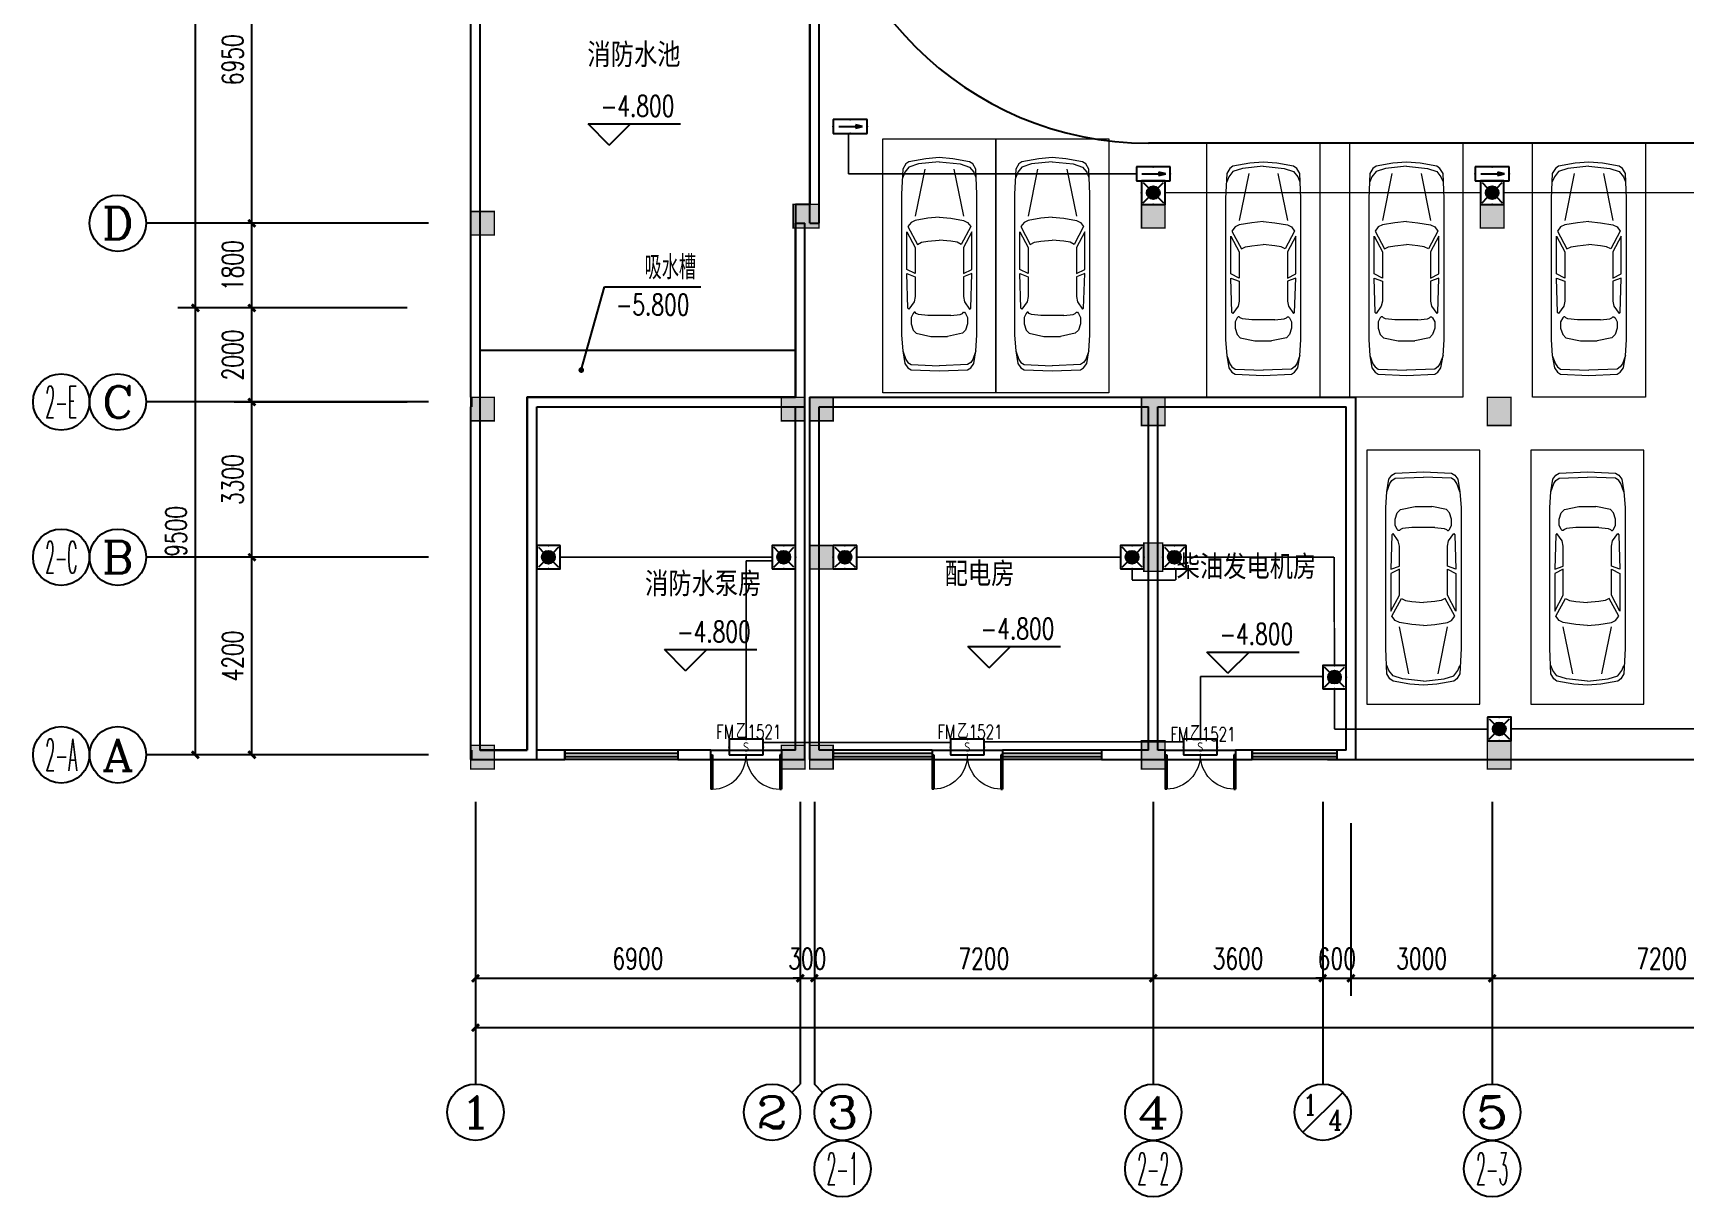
# Model space of a CAD drawing. Extents: x -6243262 to 3079315, y -2914302 to 172723.
# Drawn here: x -2066534 to -2031438, y -1017018 to -992274 of the extents above; entities that cross this region are included whole.
import ezdxf
from ezdxf.enums import TextEntityAlignment as Align

# ---------------------------------------------------------------- set-up
doc = ezdxf.new("R2010")
doc.units = 0
doc.header["$LTSCALE"] = 1000
doc.linetypes.add('DASH', pattern=[0.35, 0.25, -0.1])
for name, color, linetype in [('0-柱2', 6, 'Continuous'), ('0-柱网', 2, 'Continuous'), ('AXIS_TEXT', 7, 'Continuous'), ('DOOR_FIRE_TEXT', 7, 'Continuous'), ('EQUIP-应急', 3, 'Continuous'), ('WIRE-应急', 1, 'DASH')]:
    doc.layers.add(name, color=color, linetype=linetype)
doc.layers.add('车位', color=252, linetype='Continuous', lineweight=5)
doc.styles.add('-宋体', font='', dxfattribs={"width": 0.8})
doc.styles.add('_TCH_AXIS', font='COMPLEX', dxfattribs={"bigfont": 'GBCBIG'})
doc.styles.add('_TCH_DIM', font='SIMPLEX', dxfattribs={"bigfont": 'GBCBIG'})
doc.styles.add('_TCH_DIM_T3', font='SIMPLEX', dxfattribs={"width": 0.705882, "bigfont": 'GBCBIG'})
doc.styles.add('_TCH_WINDOW', font='SIMPLEX', dxfattribs={"height": 3.5, "bigfont": 'GBCBIG'})
doc.styles.add('_TEL_ATTDEF', font='gbenor', dxfattribs={"bigfont": 'gbcbig'})
doc.styles.add('_TEL_DIM', font='SIMPLEX', dxfattribs={"width": 0.8, "height": 3.5, "bigfont": 'HZTXT'})
doc.styles.add('COMPLEX', font='COMPLEX')
doc.styles.get('-宋体').set_extended_font_data('SimSun')
doc.dimstyles.new('_TCH_ARCH&&150', dxfattribs={"dimtxt": 446.25, "dimasz": 150, "dimexe": 375, "dimexo": 450, "dimgap": 189.375, "dimtad": 1, "dimdec": 0, "dimzin": 0, "dimdsep": 46, "dimtxsty": '_TCH_DIM_T3', "dimblk": 'ARCHTICK', "dimcen": 0.09, "dimclrt": 7, "dimazin": 2, "dimtfac": 1, "dimtdec": 0, "dimtix": 1, "dimtmove": 2, "dimatfit": 3, "dimfxl": 0, "dimtolj": 1, "dimtzin": 0, "dimarcsym": 0})

# ---------------------------------------------------------------- blocks, each defined once
blk = doc.blocks.new('chewei')
at = {"layer": '车位', "color": 0}
for p, q in [((49023, 154737), (49090, 154915)), ((49090, 154915), (49134, 154982)), ((49134, 154982), (49201, 155026)), ((49201, 155026), (49801, 155049)), ((50401, 155026), (49801, 155049)), ((50467, 154982), (50401, 155026)), ((50512, 154915), (50467, 154982)), ((50578, 154737), (50512, 154915)), ((49312, 154360), (49623, 154426)), ((49623, 154426), (49978, 154426)), ((50290, 154360), (49978, 154426)), ((49201, 154160), (49245, 154293)), ((49201, 154026), (49201, 154160)), ((49245, 154293), (49312, 154360)), ((50356, 154293), (50290, 154360)), ((50401, 154160), (50356, 154293)), ((50401, 154026), (50401, 154160)), ((49134, 153826), (49112, 153093)), ((49156, 153849), (49134, 153826)), ((49267, 153693), (49156, 153849)), ((49245, 153938), (49201, 154026)), ((49267, 153915), (49245, 153938)), ((49290, 153915), (49267, 153915)), ((49312, 153938), (49290, 153915)), ((49356, 153960), (49312, 153938)), ((49556, 153982), (49356, 153960)), ((50045, 153982), (49556, 153982)), ((50045, 153982), (50245, 153960)), ((50245, 153960), (50290, 153938)), ((50290, 153938), (50312, 153915)), ((50312, 153915), (50334, 153915)), ((50334, 153915), (50356, 153938)), ((50334, 153693), (50445, 153849)), ((50356, 153938), (50401, 154026)), ((50445, 153849), (50467, 153826)), ((50467, 153826), (50490, 153093)), ((49290, 153582), (49267, 153693)), ((49290, 153160), (49290, 153582)), ((50312, 153582), (50334, 153693)), ((50312, 153160), (50312, 153582)), ((49112, 153093), (49290, 153160)), ((49290, 153093), (49112, 153004)), ((49290, 152538), (49290, 153093)), ((50490, 153093), (50312, 153160)), ((50312, 153093), (50490, 153004)), ((50312, 152538), (50312, 153093)), ((49112, 153004), (49112, 152204)), ((50490, 153004), (50490, 152204)), ((49112, 152204), (49290, 152538)), ((49134, 152093), (49334, 152471)), ((49334, 152471), (49423, 152427)), ((49423, 152427), (49556, 152404)), ((49556, 152404), (49801, 152382)), ((50045, 152404), (49801, 152382)), ((50178, 152427), (50045, 152404)), ((50267, 152471), (50178, 152427)), ((50467, 152093), (50267, 152471)), ((50490, 152204), (50312, 152538)), ((49201, 152004), (49134, 152093)), ((49290, 151960), (49201, 152004)), ((50312, 151960), (50401, 152004)), ((50401, 152004), (50467, 152093)), ((49556, 151916), (49290, 151960)), ((49490, 150871), (49290, 151871)), ((49801, 151893), (49556, 151916)), ((49801, 151893), (50045, 151916)), ((50045, 151916), (50312, 151960)), ((50112, 150871), (50312, 151871)), ((49067, 150938), (49023, 151049)), ((49156, 150827), (49067, 150938)), ((50445, 150827), (50534, 150938)), ((50534, 150938), (50578, 151049)), ((49356, 150760), (49156, 150827)), ((49801, 150716), (49356, 150760)), ((49801, 150716), (50245, 150760)), ((50245, 150760), (50445, 150827))]:
    blk.add_line(p, q, dxfattribs=at)
for points in [[(48601, 150227), (51001, 150227), (51001, 155627), (48601, 155627)], [(50578, 154737), (50601, 154404), (50601, 151404), (50578, 150871), (50512, 150760), (50445, 150716), (50090, 150649), (49801, 150627), (49512, 150649), (49156, 150716), (49090, 150760), (49023, 150871), (49001, 151404), (49001, 154404), (49023, 154737), (49067, 155004), (49134, 155093), (49201, 155137), (49801, 155160), (50401, 155137), (50467, 155093), (50534, 155004)]]:
    blk.add_lwpolyline(points, close=True, dxfattribs=at)
blk = doc.blocks.new('0-柱2')
at = {"layer": '0-柱2'}
h = blk.add_hatch(color=0, dxfattribs=at)
h.dxf.hatch_style = 1
h.paths.add_polyline_path([(6850, 12000), (7400, 12000), (7400, 11500), (6850, 11500)])
h = blk.add_hatch(color=0, dxfattribs=at)
h.dxf.hatch_style = 1
h.paths.add_polyline_path([(14250, 12000), (14750, 12000), (14750, 11500), (14250, 11500)])
h = blk.add_hatch(color=0, dxfattribs=at)
h.dxf.hatch_style = 1
h.paths.add_polyline_path([(21450, 12000), (21950, 12000), (21950, 11500), (21450, 11500)])
h = blk.add_hatch(color=0, dxfattribs=at)
h.dxf.hatch_style = 1
h.paths.add_polyline_path([(0, 11850), (500, 11850), (500, 11350), (0, 11350)])
h = blk.add_hatch(color=0, dxfattribs=at)
h.dxf.hatch_style = 1
h.paths.add_polyline_path([(0, 7900), (500, 7900), (500, 7400), (0, 7400)])
h = blk.add_hatch(color=0, dxfattribs=at)
h.dxf.hatch_style = 1
h.paths.add_polyline_path([(6600, 7900), (7100, 7900), (7100, 7400), (6600, 7400)])
h = blk.add_hatch(color=0, dxfattribs=at)
h.dxf.hatch_style = 1
h.paths.add_polyline_path([(0, 500), (500, 500), (500, 0), (0, 0)])
h = blk.add_hatch(color=0, dxfattribs=at)
h.dxf.hatch_style = 1
h.paths.add_polyline_path([(6600, 500), (7100, 500), (7100, 0), (6600, 0)])
at = {"layer": '0-柱2', "color": 0, "const_width": 30}
for points in [[(6850, 12000), (7400, 12000), (7400, 11500), (6850, 11500)], [(14250, 12000), (14750, 12000), (14750, 11500), (14250, 11500)], [(21450, 12000), (21950, 12000), (21950, 11500), (21450, 11500)], [(0, 11850), (500, 11850), (500, 11350), (0, 11350)], [(0, 7900), (500, 7900), (500, 7400), (0, 7400)], [(6600, 7900), (7100, 7900), (7100, 7400), (6600, 7400)], [(0, 500), (500, 500), (500, 0), (0, 0)], [(6600, 500), (7100, 500), (7100, 0), (6600, 0)]]:
    blk.add_lwpolyline(points, close=True, dxfattribs=at)
blk = doc.blocks.new('柱网22222')
at = {"layer": '0-柱网'}
h = blk.add_hatch(color=0, dxfattribs=at)
h.dxf.hatch_style = 1
h.paths.add_polyline_path([(97500, 330556), (98000, 330556), (98000, 330056), (97500, 330056)])
h = blk.add_hatch(color=0, dxfattribs=at)
h.dxf.hatch_style = 1
h.paths.add_polyline_path([(104550, 330556), (105050, 330556), (105050, 329956), (104550, 329956)])
h = blk.add_hatch(color=0, dxfattribs=at)
h.dxf.hatch_style = 1
h.paths.add_polyline_path([(111900, 330556), (112400, 330556), (112400, 329956), (111900, 329956)])
h = blk.add_hatch(color=0, dxfattribs=at)
h.dxf.hatch_style = 1
h.paths.add_polyline_path([(104600, 327456), (105000, 327456), (105000, 326856), (104600, 326856)])
h = blk.add_hatch(color=0, dxfattribs=at)
h.dxf.hatch_style = 1
h.paths.add_polyline_path([(97500, 327406), (98000, 327406), (98000, 326906), (97500, 326906)])
h = blk.add_hatch(color=0, dxfattribs=at)
h.dxf.hatch_style = 1
h.paths.add_polyline_path([(104550, 323256), (105050, 323256), (105050, 322656), (104550, 322656)])
h = blk.add_hatch(color=0, dxfattribs=at)
h.dxf.hatch_style = 1
h.paths.add_polyline_path([(111900, 323256), (112400, 323256), (112400, 322656), (111900, 322656)])
h = blk.add_hatch(color=0, dxfattribs=at)
h.dxf.hatch_style = 1
h.paths.add_polyline_path([(97500, 323156), (98000, 323156), (98000, 322656), (97500, 322656)])
at = {"layer": '0-柱网', "color": 0, "const_width": 30}
for points in [[(97500, 330556), (98000, 330556), (98000, 330056), (97500, 330056)], [(104550, 330556), (105050, 330556), (105050, 329956), (104550, 329956)], [(111900, 330556), (112400, 330556), (112400, 329956), (111900, 329956)], [(104600, 327456), (105000, 327456), (105000, 326856), (104600, 326856)], [(97500, 327406), (98000, 327406), (98000, 326906), (97500, 326906)], [(104550, 323256), (105050, 323256), (105050, 322656), (104550, 322656)], [(111900, 323256), (112400, 323256), (112400, 322656), (111900, 322656)], [(97500, 323156), (98000, 323156), (98000, 322656), (97500, 322656)]]:
    blk.add_lwpolyline(points, close=True, dxfattribs=at)
blk = doc.blocks.new('$DorLib2D$00000002')
at = {"color": 0}
for p, q in [((-0.5, 0), (-0.5, 0.4875)), ((-0.475, 0.4875), (-0.5, 0.4875)), ((-0.475, 0), (-0.475, 0.4875)), ((0.475, 0), (0.475, 0.4875)), ((0.475, 0.4875), (0.5, 0.4875)), ((0.5, 0), (0.5, 0.4875)), ((-0.5, 0), (-0.475, 0)), ((0.5, 0), (0.475, 0))]:
    blk.add_line(p, q, dxfattribs=at)
at = {"color": 0, "lineweight": 13}
for centre, start, end in [((-0.4875, 0), 0, 88.53072), ((0.4875, 0), 91.46928, 180)]:
    blk.add_arc(centre, 0.4875, start, end, dxfattribs=at)
blk = doc.blocks.new('$TCHSYS$WIN2D')
at = {"color": 0}
for p, q in [((-0.5, 0.5), (0.5, 0.5)), ((-0.5, 0.5), (-0.5, -0.5)), ((0.5, 0.5), (0.5, -0.5)), ((0.5, 0.167), (-0.5, 0.167)), ((0.5, -0.167), (-0.5, -0.167)), ((-0.5, -0.5), (0.5, -0.5))]:
    blk.add_line(p, q, dxfattribs=at)
blk = doc.blocks.new('_ArchTick')
at = {"color": 0, "linetype": 'ByBlock', "const_width": 0.4}
blk.add_lwpolyline([(-0.5, -0.5), (0.5, 0.5)], dxfattribs=at)
blk = doc.blocks.new('*D566')
at = {"layer": '0-柱网', "color": 0, "lineweight": -2, "transparency": 16777216}
for p, q in [((1320574, -1195682), (1320574, -1200107)), ((1394574, -1195682), (1394574, -1200107)), ((1320574, -1199732), (1394574, -1199732))]:
    blk.add_line(p, q, dxfattribs=at)
at = {"layer": 'Defpoints', "color": 0, "transparency": 16777216}
for p in [(1320574, -1195232), (1394574, -1195232), (1394574, -1199732)]:
    blk.add_point(p, dxfattribs=at)
at = {"layer": '0-柱网', "color": 0, "lineweight": -2, "transparency": 16777216, "xscale": 150, "yscale": 150, "zscale": 150, "rotation": 180}
blk.add_blockref('_ArchTick', (1320574, -1199732), dxfattribs=at)
at = {"layer": '0-柱网', "color": 0, "lineweight": -2, "transparency": 16777216, "xscale": 150, "yscale": 150, "zscale": 150}
blk.add_blockref('_ArchTick', (1394574, -1199732), dxfattribs=at)
at = {"layer": '0-柱网', "color": 7, "transparency": 16777216, "insert": (1357574, -1199319), "char_height": 446.2, "attachment_point": 5, "style": '_TCH_DIM_T3'}
blk.add_mtext('\\A1;74000', dxfattribs=at)
blk = doc.blocks.new('*D567')
at = {"layer": '0-柱网', "color": 0, "lineweight": -2, "transparency": 16777216}
for p, q in [((1320574, -1195382), (1320574, -1199057)), ((1327474, -1195382), (1327474, -1199057)), ((1320574, -1198682), (1327474, -1198682))]:
    blk.add_line(p, q, dxfattribs=at)
at = {"layer": 'Defpoints', "color": 0, "transparency": 16777216}
for p in [(1320574, -1194932), (1327474, -1194932), (1327474, -1198682)]:
    blk.add_point(p, dxfattribs=at)
at = {"layer": '0-柱网', "color": 0, "lineweight": -2, "transparency": 16777216, "xscale": 150, "yscale": 150, "zscale": 150, "rotation": 180}
blk.add_blockref('_ArchTick', (1320574, -1198682), dxfattribs=at)
at = {"layer": '0-柱网', "color": 0, "lineweight": -2, "transparency": 16777216, "xscale": 150, "yscale": 150, "zscale": 150}
blk.add_blockref('_ArchTick', (1327474, -1198682), dxfattribs=at)
at = {"layer": '0-柱网', "color": 7, "transparency": 16777216, "insert": (1324024, -1198269), "char_height": 446.2, "attachment_point": 5, "style": '_TCH_DIM_T3'}
blk.add_mtext('\\A1;6900', dxfattribs=at)
blk = doc.blocks.new('*D568')
at = {"layer": '0-柱网', "color": 0, "lineweight": -2, "transparency": 16777216}
for p, q in [((1327474, -1195382), (1327474, -1199057)), ((1327774, -1195382), (1327774, -1199057)), ((1327474, -1198682), (1327324, -1198682)), ((1327474, -1198682), (1327774, -1198682)), ((1327774, -1198682), (1327924, -1198682))]:
    blk.add_line(p, q, dxfattribs=at)
at = {"layer": 'Defpoints', "color": 0, "transparency": 16777216}
for p in [(1327474, -1194932), (1327774, -1194932), (1327774, -1198682)]:
    blk.add_point(p, dxfattribs=at)
at = {"layer": '0-柱网', "color": 0, "lineweight": -2, "transparency": 16777216, "xscale": 150, "yscale": 150, "zscale": 150}
blk.add_blockref('_ArchTick', (1327474, -1198682), dxfattribs=at)
at = {"layer": '0-柱网', "color": 0, "lineweight": -2, "transparency": 16777216, "xscale": 150, "yscale": 150, "zscale": 150, "rotation": 180}
blk.add_blockref('_ArchTick', (1327774, -1198682), dxfattribs=at)
at = {"layer": '0-柱网', "color": 7, "transparency": 16777216, "insert": (1327624, -1198269), "char_height": 446.2, "attachment_point": 5, "style": '_TCH_DIM_T3'}
blk.add_mtext('\\A1;300', dxfattribs=at)
blk = doc.blocks.new('*D569')
at = {"layer": '0-柱网', "color": 0, "lineweight": -2, "transparency": 16777216}
for p, q in [((1327774, -1195382), (1327774, -1199057)), ((1334974, -1195382), (1334974, -1199057)), ((1327774, -1198682), (1334974, -1198682))]:
    blk.add_line(p, q, dxfattribs=at)
at = {"layer": 'Defpoints', "color": 0, "transparency": 16777216}
for p in [(1327774, -1194932), (1334974, -1194932), (1334974, -1198682)]:
    blk.add_point(p, dxfattribs=at)
at = {"layer": '0-柱网', "color": 0, "lineweight": -2, "transparency": 16777216, "xscale": 150, "yscale": 150, "zscale": 150, "rotation": 180}
blk.add_blockref('_ArchTick', (1327774, -1198682), dxfattribs=at)
at = {"layer": '0-柱网', "color": 0, "lineweight": -2, "transparency": 16777216, "xscale": 150, "yscale": 150, "zscale": 150}
blk.add_blockref('_ArchTick', (1334974, -1198682), dxfattribs=at)
at = {"layer": '0-柱网', "color": 7, "transparency": 16777216, "insert": (1331374, -1198269), "char_height": 446.2, "attachment_point": 5, "style": '_TCH_DIM_T3'}
blk.add_mtext('\\A1;7200', dxfattribs=at)
blk = doc.blocks.new('*D570')
at = {"layer": '0-柱网', "color": 0, "lineweight": -2, "transparency": 16777216}
for p, q in [((1334974, -1195382), (1334974, -1199057)), ((1338574, -1195382), (1338574, -1199057)), ((1334974, -1198682), (1338574, -1198682))]:
    blk.add_line(p, q, dxfattribs=at)
at = {"layer": 'Defpoints', "color": 0, "transparency": 16777216}
for p in [(1334974, -1194932), (1338574, -1194932), (1338574, -1198682)]:
    blk.add_point(p, dxfattribs=at)
at = {"layer": '0-柱网', "color": 0, "lineweight": -2, "transparency": 16777216, "xscale": 150, "yscale": 150, "zscale": 150, "rotation": 180}
blk.add_blockref('_ArchTick', (1334974, -1198682), dxfattribs=at)
at = {"layer": '0-柱网', "color": 0, "lineweight": -2, "transparency": 16777216, "xscale": 150, "yscale": 150, "zscale": 150}
blk.add_blockref('_ArchTick', (1338574, -1198682), dxfattribs=at)
at = {"layer": '0-柱网', "color": 7, "transparency": 16777216, "insert": (1336774, -1198269), "char_height": 446.2, "attachment_point": 5, "style": '_TCH_DIM_T3'}
blk.add_mtext('\\A1;3600', dxfattribs=at)
blk = doc.blocks.new('*D571')
at = {"layer": '0-柱网', "color": 0, "lineweight": -2, "transparency": 16777216}
for p, q in [((1338574, -1195382), (1338574, -1199057)), ((1339174, -1195382), (1339174, -1199057)), ((1338574, -1198682), (1338424, -1198682)), ((1338574, -1198682), (1339174, -1198682)), ((1339174, -1198682), (1339324, -1198682))]:
    blk.add_line(p, q, dxfattribs=at)
at = {"layer": 'Defpoints', "color": 0, "transparency": 16777216}
for p in [(1338574, -1194932), (1339174, -1194932), (1339174, -1198682)]:
    blk.add_point(p, dxfattribs=at)
at = {"layer": '0-柱网', "color": 0, "lineweight": -2, "transparency": 16777216, "xscale": 150, "yscale": 150, "zscale": 150}
blk.add_blockref('_ArchTick', (1338574, -1198682), dxfattribs=at)
at = {"layer": '0-柱网', "color": 0, "lineweight": -2, "transparency": 16777216, "xscale": 150, "yscale": 150, "zscale": 150, "rotation": 180}
blk.add_blockref('_ArchTick', (1339174, -1198682), dxfattribs=at)
at = {"layer": '0-柱网', "color": 7, "transparency": 16777216, "insert": (1338874, -1198269), "char_height": 446.2, "attachment_point": 5, "style": '_TCH_DIM_T3'}
blk.add_mtext('\\A1;600', dxfattribs=at)
blk = doc.blocks.new('*D572')
at = {"layer": '0-柱网', "color": 0, "lineweight": -2, "transparency": 16777216}
for p, q in [((1339174, -1195382), (1339174, -1199057)), ((1342174, -1195382), (1342174, -1199057)), ((1339174, -1198682), (1342174, -1198682))]:
    blk.add_line(p, q, dxfattribs=at)
at = {"layer": 'Defpoints', "color": 0, "transparency": 16777216}
for p in [(1339174, -1194932), (1342174, -1194932), (1342174, -1198682)]:
    blk.add_point(p, dxfattribs=at)
at = {"layer": '0-柱网', "color": 0, "lineweight": -2, "transparency": 16777216, "xscale": 150, "yscale": 150, "zscale": 150, "rotation": 180}
blk.add_blockref('_ArchTick', (1339174, -1198682), dxfattribs=at)
at = {"layer": '0-柱网', "color": 0, "lineweight": -2, "transparency": 16777216, "xscale": 150, "yscale": 150, "zscale": 150}
blk.add_blockref('_ArchTick', (1342174, -1198682), dxfattribs=at)
at = {"layer": '0-柱网', "color": 7, "transparency": 16777216, "insert": (1340674, -1198269), "char_height": 446.2, "attachment_point": 5, "style": '_TCH_DIM_T3'}
blk.add_mtext('\\A1;3000', dxfattribs=at)
blk = doc.blocks.new('*D573')
at = {"layer": '0-柱网', "color": 0, "lineweight": -2, "transparency": 16777216}
for p, q in [((1342174, -1195382), (1342174, -1199057)), ((1349374, -1195382), (1349374, -1199057)), ((1342174, -1198682), (1349374, -1198682))]:
    blk.add_line(p, q, dxfattribs=at)
at = {"layer": 'Defpoints', "color": 0, "transparency": 16777216}
for p in [(1342174, -1194932), (1349374, -1194932), (1349374, -1198682)]:
    blk.add_point(p, dxfattribs=at)
at = {"layer": '0-柱网', "color": 0, "lineweight": -2, "transparency": 16777216, "xscale": 150, "yscale": 150, "zscale": 150, "rotation": 180}
blk.add_blockref('_ArchTick', (1342174, -1198682), dxfattribs=at)
at = {"layer": '0-柱网', "color": 0, "lineweight": -2, "transparency": 16777216, "xscale": 150, "yscale": 150, "zscale": 150}
blk.add_blockref('_ArchTick', (1349374, -1198682), dxfattribs=at)
at = {"layer": '0-柱网', "color": 7, "transparency": 16777216, "insert": (1345774, -1198269), "char_height": 446.2, "attachment_point": 5, "style": '_TCH_DIM_T3'}
blk.add_mtext('\\A1;7200', dxfattribs=at)
blk = doc.blocks.new('_AXISO')
at = {"color": 0}
blk.add_circle((0, 0), 0.5, dxfattribs=at)
at = {"layer": 'AXIS_TEXT', "color": 0, "style": 'COMPLEX', "width": 1.041667}
blk.add_attdef('A', text='', height=0.56, dxfattribs=at).set_placement((-0.25, -0.28), (0.25, -0.28), align=Align.FIT)
blk = doc.blocks.new('*D587')
at = {"layer": '0-柱网', "color": 0, "lineweight": -2, "transparency": 16777216}
for p, q in [((1319124, -1184432), (1314249, -1184432)), ((1314624, -1193932), (1314624, -1184432)), ((1319124, -1193932), (1314249, -1193932))]:
    blk.add_line(p, q, dxfattribs=at)
at = {"layer": 'Defpoints', "color": 0, "transparency": 16777216}
for p in [(1314624, -1184432), (1319574, -1184432), (1319574, -1193932)]:
    blk.add_point(p, dxfattribs=at)
at = {"layer": '0-柱网', "color": 0, "lineweight": -2, "transparency": 16777216, "xscale": 150, "yscale": 150, "zscale": 150}
for p, rotation in [((1314624, -1184432), 90), ((1314624, -1193932), 270)]:
    blk.add_blockref('_ArchTick', p, dxfattribs=dict(at, rotation=rotation))
at = {"layer": '0-柱网', "color": 7, "transparency": 16777216, "insert": (1314212, -1189182), "char_height": 446.2, "attachment_point": 5, "rotation": 90, "style": '_TCH_DIM_T3'}
blk.add_mtext('\\A1;9500', dxfattribs=at)
blk = doc.blocks.new('*D588')
at = {"layer": '0-柱网', "color": 0, "lineweight": -2, "transparency": 16777216}
for p, q in [((1319124, -1167682), (1314249, -1167682)), ((1314624, -1184432), (1314624, -1167682)), ((1319124, -1184432), (1314249, -1184432))]:
    blk.add_line(p, q, dxfattribs=at)
at = {"layer": 'Defpoints', "color": 0, "transparency": 16777216}
for p in [(1314624, -1167682), (1319574, -1167682), (1319574, -1184432)]:
    blk.add_point(p, dxfattribs=at)
at = {"layer": '0-柱网', "color": 0, "lineweight": -2, "transparency": 16777216, "xscale": 150, "yscale": 150, "zscale": 150}
for p, rotation in [((1314624, -1167682), 90), ((1314624, -1184432), 270)]:
    blk.add_blockref('_ArchTick', p, dxfattribs=dict(at, rotation=rotation))
at = {"layer": '0-柱网', "color": 7, "transparency": 16777216, "insert": (1314212, -1176057), "char_height": 446.2, "attachment_point": 5, "rotation": 90, "style": '_TCH_DIM_T3'}
blk.add_mtext('\\A1;16750', dxfattribs=at)
blk = doc.blocks.new('*D589')
at = {"layer": '0-柱网', "color": 0, "lineweight": -2, "transparency": 16777216}
for p, q in [((1319124, -1189732), (1315449, -1189732)), ((1315824, -1193932), (1315824, -1189732)), ((1319124, -1193932), (1315449, -1193932))]:
    blk.add_line(p, q, dxfattribs=at)
at = {"layer": 'Defpoints', "color": 0, "transparency": 16777216}
for p in [(1315824, -1189732), (1319574, -1189732), (1319574, -1193932)]:
    blk.add_point(p, dxfattribs=at)
at = {"layer": '0-柱网', "color": 0, "lineweight": -2, "transparency": 16777216, "xscale": 150, "yscale": 150, "zscale": 150}
for p, rotation in [((1315824, -1189732), 90), ((1315824, -1193932), 270)]:
    blk.add_blockref('_ArchTick', p, dxfattribs=dict(at, rotation=rotation))
at = {"layer": '0-柱网', "color": 7, "transparency": 16777216, "insert": (1315412, -1191832), "char_height": 446.2, "attachment_point": 5, "rotation": 90, "style": '_TCH_DIM_T3'}
blk.add_mtext('\\A1;4200', dxfattribs=at)
blk = doc.blocks.new('*D590')
at = {"layer": '0-柱网', "color": 0, "lineweight": -2, "transparency": 16777216}
for p, q in [((1319124, -1186432), (1315449, -1186432)), ((1315824, -1189732), (1315824, -1186432)), ((1319124, -1189732), (1315449, -1189732))]:
    blk.add_line(p, q, dxfattribs=at)
at = {"layer": 'Defpoints', "color": 0, "transparency": 16777216}
for p in [(1315824, -1186432), (1319574, -1186432), (1319574, -1189732)]:
    blk.add_point(p, dxfattribs=at)
at = {"layer": '0-柱网', "color": 0, "lineweight": -2, "transparency": 16777216, "xscale": 150, "yscale": 150, "zscale": 150}
for p, rotation in [((1315824, -1186432), 90), ((1315824, -1189732), 270)]:
    blk.add_blockref('_ArchTick', p, dxfattribs=dict(at, rotation=rotation))
at = {"layer": '0-柱网', "color": 7, "transparency": 16777216, "insert": (1315412, -1188082), "char_height": 446.2, "attachment_point": 5, "rotation": 90, "style": '_TCH_DIM_T3'}
blk.add_mtext('\\A1;3300', dxfattribs=at)
blk = doc.blocks.new('*D591')
at = {"layer": '0-柱网', "color": 0, "lineweight": -2, "transparency": 16777216}
for p, q in [((1319124, -1184432), (1315449, -1184432)), ((1315824, -1186432), (1315824, -1184432)), ((1319124, -1186432), (1315449, -1186432))]:
    blk.add_line(p, q, dxfattribs=at)
at = {"layer": 'Defpoints', "color": 0, "transparency": 16777216}
for p in [(1315824, -1184432), (1319574, -1184432), (1319574, -1186432)]:
    blk.add_point(p, dxfattribs=at)
at = {"layer": '0-柱网', "color": 0, "lineweight": -2, "transparency": 16777216, "xscale": 150, "yscale": 150, "zscale": 150}
for p, rotation in [((1315824, -1184432), 90), ((1315824, -1186432), 270)]:
    blk.add_blockref('_ArchTick', p, dxfattribs=dict(at, rotation=rotation))
at = {"layer": '0-柱网', "color": 7, "transparency": 16777216, "insert": (1315412, -1185432), "char_height": 446.2, "attachment_point": 5, "rotation": 90, "style": '_TCH_DIM_T3'}
blk.add_mtext('\\A1;2000', dxfattribs=at)
blk = doc.blocks.new('*D592')
at = {"layer": '0-柱网', "color": 0, "lineweight": -2, "transparency": 16777216}
for p, q in [((1319124, -1182632), (1315449, -1182632)), ((1315824, -1184432), (1315824, -1182632)), ((1319124, -1184432), (1315449, -1184432))]:
    blk.add_line(p, q, dxfattribs=at)
at = {"layer": 'Defpoints', "color": 0, "transparency": 16777216}
for p in [(1315824, -1182632), (1319574, -1182632), (1319574, -1184432)]:
    blk.add_point(p, dxfattribs=at)
at = {"layer": '0-柱网', "color": 0, "lineweight": -2, "transparency": 16777216, "xscale": 150, "yscale": 150, "zscale": 150}
for p, rotation in [((1315824, -1182632), 90), ((1315824, -1184432), 270)]:
    blk.add_blockref('_ArchTick', p, dxfattribs=dict(at, rotation=rotation))
at = {"layer": '0-柱网', "color": 7, "transparency": 16777216, "insert": (1315412, -1183532), "char_height": 446.2, "attachment_point": 5, "rotation": 90, "style": '_TCH_DIM_T3'}
blk.add_mtext('\\A1;1800', dxfattribs=at)
blk = doc.blocks.new('*D593')
at = {"layer": '0-柱网', "color": 0, "lineweight": -2, "transparency": 16777216}
for p, q in [((1319124, -1175682), (1315449, -1175682)), ((1315824, -1182632), (1315824, -1175682)), ((1319124, -1182632), (1315449, -1182632))]:
    blk.add_line(p, q, dxfattribs=at)
at = {"layer": 'Defpoints', "color": 0, "transparency": 16777216}
for p in [(1315824, -1175682), (1319574, -1175682), (1319574, -1182632)]:
    blk.add_point(p, dxfattribs=at)
at = {"layer": '0-柱网', "color": 0, "lineweight": -2, "transparency": 16777216, "xscale": 150, "yscale": 150, "zscale": 150}
for p, rotation in [((1315824, -1175682), 90), ((1315824, -1182632), 270)]:
    blk.add_blockref('_ArchTick', p, dxfattribs=dict(at, rotation=rotation))
at = {"layer": '0-柱网', "color": 7, "transparency": 16777216, "insert": (1315412, -1179157), "char_height": 446.2, "attachment_point": 5, "rotation": 90, "style": '_TCH_DIM_T3'}
blk.add_mtext('\\A1;6950', dxfattribs=at)
blk = doc.blocks.new('$equip$00002604')
blk.add_hatch(color=256).paths.add_polyline_path([(0.275, 0.5, 1), (-0.274, 0.5, 1)])
for p, q in [((-0.429, 0.929), (-0.194, 0.694)), ((0.194, 0.694), (0.429, 0.929)), ((-0.429, 0.071), (-0.194, 0.306)), ((0.194, 0.306), (0.429, 0.071))]:
    blk.add_line(p, q)
at = {"const_width": 0.04}
blk.add_lwpolyline([(-0.5, 1), (-0.5, 0), (0.5, 0), (0.5, 1), (-0.5, 1), (-0.5, 0)], dxfattribs=at)
blk.add_lwpolyline([(-0.5, 1), (-0.5, 0), (0.5, 0), (0.5, 1)], close=True)
blk.add_circle((0, 0.5), 0.275)
for p in [(0, 1), (-0.5, 0.5), (0, 0), (0.5, 0.5)]:
    blk.add_point(p)
at = {"color": 7, "style": '_TEL_DIM', "flags": 1}
blk.add_attdef('A', text='', height=0.000025, dxfattribs=at).set_placement((0, 0), align=Align.MIDDLE_CENTER)
blk = doc.blocks.new('$equip$00003165')
for p, q in [((0.72, 0.66), (-0.72, 0.66)), ((-0.72, 0.66), (-0.72, 0)), ((-0.72, 0), (0.72, 0)), ((0.72, 0), (0.72, 0.66))]:
    blk.add_line(p, q)
at = {"const_width": 0.04}
blk.add_lwpolyline([(-0.72, 0.66), (-0.72, 0), (0.72, 0), (0.72, 0.66), (-0.72, 0.66), (-0.72, 0)], dxfattribs=at)
for p in [(-0.72, 0.33), (0, 0.66), (0, 0), (0.72, 0.33)]:
    blk.add_point(p)
at = {"color": 7, "style": '_TEL_DIM'}
blk.add_attdef('$TEXT$', text='', height=0.4, dxfattribs=at).set_placement((0, 0.33), align=Align.MIDDLE_CENTER)
at = {"color": 7, "style": '_TEL_DIM', "flags": 1}
for tag in ['A', 'REMARK']:
    blk.add_attdef(tag, text='', height=0.00002, dxfattribs=at).set_placement((0, 0), align=Align.MIDDLE_CENTER)
blk = doc.blocks.new('$equip$00002540')
blk.add_hatch(color=256).paths.add_polyline_path([(0.24, 0.372), (0.24, 0.228), (0.528, 0.3)])
for p, q in [((-0.72, 0.6), (-0.72, 0)), ((0.72, 0.6), (-0.72, 0.6)), ((-0.72, 0), (0.72, 0)), ((0.24, 0.372), (0.24, 0.228)), ((0.528, 0.3), (0.24, 0.372)), ((0.24, 0.228), (0.528, 0.3)), ((0.72, 0), (0.72, 0.6))]:
    blk.add_line(p, q)
at = {"color": 7}
blk.add_line((-0.48, 0.3), (0.48, 0.3), dxfattribs=at)
at = {"const_width": 0.04}
blk.add_lwpolyline([(-0.72, 0.6), (-0.72, 0), (0.72, 0), (0.72, 0.6), (-0.72, 0.6), (-0.72, 0)], dxfattribs=at)
for p in [(-0.72, 0.3), (0, 0.6), (0, 0), (0.72, 0.3)]:
    blk.add_point(p)
at = {"color": 7, "style": '_TEL_DIM', "flags": 1}
blk.add_attdef('A', text='', height=0.00002, dxfattribs=at).set_placement((0, 0), align=Align.MIDDLE_CENTER)
blk = doc.blocks.new('345634')
at = {"layer": '0-柱网', "color": 8}
for p, q in [((1327874.1, -1182631.9), (1327874.1, -1163749.7)), ((1327674.1, -1182631.9), (1327674.1, -1163860.6)), ((1320474.1, -1186331.9), (1320474.1, -1167625.5)), ((1320674.1, -1186431.9), (1320674.1, -1167743.3)), ((1323416.2, -1180969.7), (1322966.2, -1180519.7)), ((1322966.2, -1180519.7), (1324930.9, -1180519.7)), ((1323416.2, -1180969.7), (1323866.2, -1180519.7)), ((1382675.2, -1180931.9), (1334874.1, -1180931.9)), ((1319574.1, -1182631.9), (1313574.1, -1182631.9)), ((1327374.1, -1186331.9), (1327374.1, -1182631.9)), ((1327374.1, -1182631.9), (1327574.1, -1182631.9)), ((1327574.1, -1186531.9), (1327574.1, -1182631.9)), ((1327674.1, -1182631.9), (1327874.1, -1182631.9)), ((1322821.7, -1185753.3), (1323316, -1183981.1)), ((1323316, -1183981.1), (1325362.6, -1183981.1)), ((1319574.1, -1186431.9), (1313574.1, -1186431.9)), ((1320491, -1186331.9), (1320474.1, -1186331.9)), ((1320474.1, -1194031.9), (1320474.1, -1186531.9)), ((1320491, -1186531.9), (1320474.1, -1186531.9)), ((1320491, -1186331.9), (1320491, -1186531.9)), ((1320674.1, -1193831.9), (1320674.1, -1186431.9)), ((1321674.1, -1193831.9), (1321674.1, -1186331.9)), ((1321674.1, -1186331.9), (1327374.1, -1186331.9)), ((1321874.1, -1194031.9), (1321874.1, -1186531.9)), ((1321874.1, -1186531.9), (1327574.1, -1186531.9)), ((1327374.1, -1193831.9), (1327374.1, -1186531.9)), ((1327574.1, -1194031.9), (1327574.1, -1186531.9)), ((1327674.1, -1194031.9), (1327674.1, -1186331.9)), ((1327674.1, -1186331.9), (1334974.1, -1186331.9)), ((1327874.1, -1193831.9), (1327874.1, -1186531.9)), ((1327874.1, -1186531.9), (1334874.1, -1186531.9)), ((1334874.1, -1193831.9), (1334874.1, -1186531.9)), ((1334974.1, -1186331.9), (1339274.1, -1186331.9)), ((1335074.1, -1193831.9), (1335074.1, -1186531.9)), ((1335074.1, -1186531.9), (1339074.1, -1186531.9)), ((1339074.1, -1193831.9), (1339074.1, -1186531.9)), ((1339274.1, -1194031.9), (1339274.1, -1186331.9)), ((1319574.1, -1189731.9), (1313574.1, -1189731.9)), ((1325038.2, -1192144.5), (1324588.2, -1191694.5)), ((1324588.2, -1191694.5), (1326552.9, -1191694.5)), ((1325038.2, -1192144.5), (1325488.2, -1191694.5)), ((1331487.2, -1192079.9), (1331037.2, -1191629.9)), ((1331037.2, -1191629.9), (1333002, -1191629.9)), ((1331487.2, -1192079.9), (1331937.2, -1191629.9)), ((1336561.4, -1192197.9), (1336111.4, -1191747.9)), ((1336111.4, -1191747.9), (1338076.2, -1191747.9)), ((1336561.4, -1192197.9), (1337011.4, -1191747.9)), ((1319574.1, -1193931.9), (1313574.1, -1193931.9)), ((1320491, -1193831.9), (1320474.1, -1193831.9)), ((1320491, -1193831.9), (1320491, -1194031.9)), ((1320674.1, -1193831.9), (1321674.1, -1193831.9)), ((1322474.1, -1193831.9), (1321874.1, -1193831.9)), ((1322474.1, -1194031.9), (1322474.1, -1193831.9)), ((1325574.1, -1193831.9), (1324874.1, -1193831.9)), ((1324874.1, -1193831.9), (1324874.1, -1194031.9)), ((1325574.1, -1193831.9), (1327074.1, -1193831.9)), ((1325574.1, -1194031.9), (1325574.1, -1193831.9)), ((1327374.1, -1193831.9), (1327074.1, -1193831.9)), ((1327074.1, -1193831.9), (1327074.1, -1194031.9)), ((1328174.1, -1193831.9), (1327874.1, -1193831.9)), ((1328174.1, -1194031.9), (1328174.1, -1193831.9)), ((1330274.1, -1193831.9), (1331774.1, -1193831.9)), ((1334874.1, -1193831.9), (1333874.1, -1193831.9)), ((1333874.1, -1193831.9), (1333874.1, -1194031.9)), ((1335224.1, -1193831.9), (1335074.1, -1193831.9)), ((1335224.1, -1193831.9), (1336724.1, -1193831.9)), ((1335224.1, -1194031.9), (1335224.1, -1193831.9)), ((1337074.1, -1193831.9), (1336724.1, -1193831.9)), ((1336724.1, -1193831.9), (1336724.1, -1194031.9)), ((1337074.1, -1194031.9), (1337074.1, -1193831.9)), ((1339074.1, -1193831.9), (1338874.1, -1193831.9)), ((1338874.1, -1193831.9), (1338874.1, -1194031.9)), ((1320491, -1194031.9), (1320474.1, -1194031.9)), ((1320474.1, -1194031.9), (1321874.1, -1194031.9)), ((1321874.1, -1194031.9), (1322474.1, -1194031.9)), ((1324874.1, -1194031.9), (1325574.1, -1194031.9)), ((1325574.1, -1194031.9), (1327074.1, -1194031.9)), ((1327074.1, -1194031.9), (1327574.1, -1194031.9)), ((1327674.1, -1194031.9), (1328174.1, -1194031.9)), ((1330274.1, -1194031.9), (1331774.1, -1194031.9)), ((1333874.1, -1194031.9), (1334974.1, -1194031.9)), ((1334974.1, -1194031.9), (1335224.1, -1194031.9)), ((1335224.1, -1194031.9), (1336724.1, -1194031.9)), ((1336724.1, -1194031.9), (1337074.1, -1194031.9)), ((1338874.1, -1194031.9), (1339274.1, -1194031.9)), ((1320574.1, -1194931.9), (1320574.1, -1200931.9)), ((1327474.1, -1194931.9), (1327474.1, -1200931.9)), ((1327774.1, -1194931.9), (1327774.1, -1200931.9)), ((1334974.1, -1194931.9), (1334974.1, -1200931.9)), ((1338574.1, -1194931.9), (1338574.1, -1200931.9)), ((1342174.1, -1194931.9), (1342174.1, -1200931.9)), ((1327298.4, -1201107.6), (1327474.1, -1200931.9)), ((1327949.9, -1201107.6), (1327774.1, -1200931.9)), ((1338149.9, -1201956.1), (1338998.4, -1201107.6))]:
    blk.add_line(p, q, dxfattribs=at)
for points in [[(1338674.1, -1194031.9), (1394633.1, -1194031.9), (1399308.6, -1185583.5), (1385044.2, -1162824.9)], [(1320674.1, -1185331.9), (1327374.1, -1185331.9)]]:
    blk.add_lwpolyline(points, dxfattribs=at)
blk.add_lwpolyline([(1321674.1, -1193831.9), (1320674.1, -1193831.9), (1320674.1, -1167743.3), (1327674.1, -1163860.6), (1327674.1, -1182231.9), (1327374.1, -1182231.9), (1327374.1, -1186331.9), (1321674.1, -1186331.9)], close=True, dxfattribs=at)
at = {"layer": '0-柱网', "color": 8, "const_width": 60}
blk.add_lwpolyline([(1322813.6, -1185782.2, 1), (1322829.7, -1185724.4, 1)], format="xyb", close=True, dxfattribs=at)
at = {"layer": '0-柱网', "color": 8}
for centre in [(1311774.1, -1186431.9), (1311774.1, -1189731.9), (1311774.1, -1193931.9), (1338574.1, -1201531.9), (1328374.1, -1202731.9), (1334974.1, -1202731.9), (1342174.1, -1202731.9)]:
    blk.add_circle(centre, 600, dxfattribs=at)
blk.add_arc((1334874.1, -1173931.9), 7000, 180, 270, dxfattribs=at)
for name, p in [('0-柱2', (1320474.1, -1194231.9)), ('柱网22222', (1230173.7, -1516887.8)), ('chewei', (1290911.7, -1343079.4)), ('chewei', (1294395.1, -1343079.4))]:
    blk.add_blockref(name, p, dxfattribs=at)
at = {"layer": '0-柱网', "color": 8, "xscale": -1, "rotation": 180}
for p in [(1280627.4, -1030610.6), (1283027.4, -1030610.6), (1287510.8, -1030705.1), (1290551.7, -1030705.1), (1294427.8, -1030705.1)]:
    blk.add_blockref('chewei', p, dxfattribs=at)
at = {"layer": '0-柱网', "color": 8}
ref = blk.add_blockref('_AXISO', (1312974.1, -1182631.9), dxfattribs=dict(at, xscale=1200, yscale=1200, zscale=1200))
ref.add_attrib('A', 'D', dxfattribs={"layer": 'AXIS_TEXT', "color": 8, "height": 678.8, "style": '_TCH_AXIS', "width": 1.235294}).set_placement((1312634.7, -1182971.3), (1313313.5, -1182971.3), align=Align.FIT)
ref = blk.add_blockref('_AXISO', (1312974.1, -1186431.9), dxfattribs=dict(at, xscale=1200, yscale=1200, zscale=1200))
ref.add_attrib('A', 'C', dxfattribs={"layer": 'AXIS_TEXT', "color": 8, "height": 678.8, "style": '_TCH_AXIS', "width": 1.4}).set_placement((1312634.7, -1186771.3), (1313313.5, -1186771.3), align=Align.FIT)
ref = blk.add_blockref('_AXISO', (1312974.1, -1189731.9), dxfattribs=dict(at, xscale=1200, yscale=1200, zscale=1200))
ref.add_attrib('A', 'B', dxfattribs={"layer": 'AXIS_TEXT', "color": 8, "height": 678.8, "style": '_TCH_AXIS', "width": 1.235294}).set_placement((1312634.7, -1190071.3), (1313313.5, -1190071.3), align=Align.FIT)
ref = blk.add_blockref('_AXISO', (1312974.1, -1193931.9), dxfattribs=dict(at, xscale=1200, yscale=1200, zscale=1200))
ref.add_attrib('A', 'A', dxfattribs={"layer": 'AXIS_TEXT', "color": 8, "height": 678.8, "style": '_TCH_AXIS', "width": 1.166667}).set_placement((1312634.7, -1194271.3), (1313313.5, -1194271.3), align=Align.FIT)
at = {"layer": '0-柱网', "color": 8, "zscale": 200, "rotation": 2.340388536051627e-12}
for name, p, xscale, yscale in [('$TCHSYS$WIN2D', (1323674.1, -1193931.9), -2400, 200), ('$DorLib2D$00000002', (1326324.1, -1193931.9), -1500, -1500)]:
    blk.add_blockref(name, p, dxfattribs=dict(at, xscale=xscale, yscale=yscale))
at = {"layer": '0-柱网', "color": 8, "zscale": 200}
for name, p, xscale, yscale in [('$TCHSYS$WIN2D', (1329224.1, -1193931.9), -2100, 200), ('$DorLib2D$00000002', (1331024.1, -1193931.9), 1500, -1500), ('$TCHSYS$WIN2D', (1332824.1, -1193931.9), -2100, 200), ('$DorLib2D$00000002', (1335974.1, -1193931.9), 1500, -1500), ('$TCHSYS$WIN2D', (1337974.1, -1193931.9), -1800, 200)]:
    blk.add_blockref(name, p, dxfattribs=dict(at, xscale=xscale, yscale=yscale))
at = {"layer": '0-柱网', "color": 8}
ref = blk.add_blockref('_AXISO', (1320574.1, -1201531.9), dxfattribs=dict(at, xscale=1200, yscale=1200, zscale=1200))
ref.add_attrib('A', '1', dxfattribs={"layer": 'AXIS_TEXT', "color": 8, "height": 678.8, "style": '_TCH_AXIS', "width": 2.333333}).set_placement((1320234.7, -1201871.3), (1320913.5, -1201871.3), align=Align.FIT)
ref = blk.add_blockref('_AXISO', (1326874.1, -1201531.9), dxfattribs=dict(at, xscale=1200, yscale=1200, zscale=1200))
ref.add_attrib('A', '2', dxfattribs={"layer": 'AXIS_TEXT', "color": 8, "height": 678.8, "style": '_TCH_AXIS', "width": 1.5}).set_placement((1326534.7, -1201871.3), (1327213.5, -1201871.3), align=Align.FIT)
ref = blk.add_blockref('_AXISO', (1328374.1, -1201531.9), dxfattribs=dict(at, xscale=1200, yscale=1200, zscale=1200))
ref.add_attrib('A', '3', dxfattribs={"layer": 'AXIS_TEXT', "color": 8, "height": 678.8, "style": '_TCH_AXIS', "width": 1.5}).set_placement((1328034.7, -1201871.3), (1328713.5, -1201871.3), align=Align.FIT)
ref = blk.add_blockref('_AXISO', (1334974.1, -1201531.9), dxfattribs=dict(at, xscale=1200, yscale=1200, zscale=1200))
ref.add_attrib('A', '4', dxfattribs={"layer": 'AXIS_TEXT', "color": 8, "height": 678.8, "style": '_TCH_AXIS', "width": 1.3125}).set_placement((1334634.7, -1201871.3), (1335313.5, -1201871.3), align=Align.FIT)
ref = blk.add_blockref('_AXISO', (1342174.1, -1201531.9), dxfattribs=dict(at, xscale=1200, yscale=1200, zscale=1200))
ref.add_attrib('A', '5', dxfattribs={"layer": 'AXIS_TEXT', "color": 8, "height": 678.8, "style": '_TCH_AXIS', "width": 1.5}).set_placement((1341834.7, -1201871.3), (1342513.5, -1201871.3), align=Align.FIT)
for s, height, style, width, p in [('消防水池', 453.16, '-宋体', 0.8, (1322950.9, -1179263.9)), ('-4.800', 446.25, '_TCH_DIM', 0.705882, (1323235.9, -1180362.2)), ('-5.800', 446.25, '_TCH_DIM', 0.705882, (1323555.1, -1184584.8)), ('柴油发电机房', 453.16, '-宋体', 0.8, (1335469.7, -1190148)), ('消防水泵房', 453.16, '-宋体', 0.8, (1324175.9, -1190511.2)), ('配电房', 453.16, '-宋体', 0.8, (1330541, -1190298)), ('-4.800', 446.25, '_TCH_DIM', 0.705882, (1324857.9, -1191537)), ('-4.800', 446.25, '_TCH_DIM', 0.705882, (1331307, -1191472.4)), ('-4.800', 446.25, '_TCH_DIM', 0.705882, (1336381.2, -1191590.4))]:
    blk.add_text(s, height=height, dxfattribs=dict(at, style=style, width=width)).set_placement(p)
at = {"layer": '0-柱网', "color": 8, "style": '_TCH_DIM'}
blk.add_text('吸水槽', height=506.38, dxfattribs=at).set_placement((1324166.3, -1183823.6))
at = {"layer": '0-柱网', "color": 7, "style": '_TCH_AXIS'}
for s, width, p, p2 in [('2-E', 0.33871, (1311434.7, -1186771.3), (1312113.5, -1186771.3)), ('2-C', 0.344262, (1311434.7, -1190071.3), (1312113.5, -1190071.3)), ('2-A', 0.328125, (1311434.7, -1194271.3), (1312113.5, -1194271.3)), ('2-1', 0.381818, (1328034.7, -1203071.3), (1328713.5, -1203071.3)), ('2-2', 0.35, (1334634.7, -1203071.3), (1335313.5, -1203071.3)), ('2-3', 0.35, (1341834.7, -1203071.3), (1342513.5, -1203071.3))]:
    blk.add_text(s, height=678.82, dxfattribs=dict(at, width=width)).set_placement(p, p2, align=Align.FIT)
at = {"layer": 'AXIS_TEXT', "color": 7, "style": '_TCH_AXIS'}
for s, width, p, p2 in [('1', 1.630466, (1338154.1, -1201585.5), (1338454.1, -1201585.5)), ('4', 0.917137, (1338694.1, -1201907.5), (1338994.1, -1201907.5))]:
    blk.add_text(s, height=429.3, dxfattribs=dict(at, width=width)).set_placement(p, p2, align=Align.FIT)
at = {"layer": 'DOOR_FIRE_TEXT', "color": 8, "style": '_TCH_WINDOW'}
for p in [(1326106.3, -1193594.4), (1330806.3, -1193594.4), (1335756.3, -1193640.1)]:
    blk.add_text('乙', height=337.6, dxfattribs=at).set_placement(p)
at = {"layer": 'DOOR_FIRE_TEXT', "color": 8, "style": '_TCH_WINDOW', "width": 0.705882}
for s, p in [('FM', (1325686.3, -1193594.4)), ('1521', (1326352, -1193594.4)), ('FM', (1330386.3, -1193594.4)), ('1521', (1331052, -1193594.4)), ('FM', (1335336.3, -1193640.1)), ('1521', (1336002, -1193640.1))]:
    blk.add_text(s, height=297.5, dxfattribs=at).set_placement(p)
at = {"layer": '0-柱网', "color": 8}
for p1, p2, distance, picture, middle in [((1319574.1263, -1184431.869), (1319574.1263, -1167682.3643), 4950, '*D588', (1314211.6263, -1176057.1166)), ((1319574.1, -1182631.9), (1319574.1, -1175681.9), 3750, '*D593', (1315411.6, -1179156.9)), ((1319574.1, -1184431.9), (1319574.1, -1182631.9), 3750, '*D592', (1315411.6, -1183531.9)), ((1319574.1, -1193931.9), (1319574.1, -1184431.9), 4950, '*D587', (1314211.6, -1189181.9)), ((1319574.1, -1186431.9), (1319574.1, -1184431.9), 3750, '*D591', (1315411.6, -1185431.9)), ((1319574.1, -1189731.9), (1319574.1, -1186431.9), 3750, '*D590', (1315411.6, -1188081.9)), ((1319574.1, -1193931.9), (1319574.1, -1189731.9), 3750, '*D589', (1315411.6, -1191831.9)), ((1320574.1, -1194931.9), (1327474.1, -1194931.9), -3750, '*D567', (1324024.1, -1198269.4)), ((1327474.1, -1194931.9), (1327774.1, -1194931.9), -3750, '*D568', (1327624.1, -1198269.4)), ((1327774.1, -1194931.9), (1334974.1, -1194931.9), -3750, '*D569', (1331374.1, -1198269.4)), ((1334974.1, -1194931.9), (1338574.1, -1194931.9), -3750, '*D570', (1336774.1, -1198269.4)), ((1338574.1, -1194931.9), (1339174.1, -1194931.9), -3750, '*D571', (1338874.1, -1198269.4)), ((1339174.1, -1194931.9), (1342174.1, -1194931.9), -3750, '*D572', (1340674.1, -1198269.4)), ((1342174.1, -1194931.9), (1349374.1, -1194931.9), -3750, '*D573', (1345774.1, -1198269.4)), ((1320574.1, -1195231.9), (1394574.1, -1195231.9), -4500, '*D566', (1357574.1, -1199319.4))]:
    dim = blk.add_aligned_dim(p1=p1, p2=p2, distance=distance, dimstyle='_TCH_ARCH&&150', dxfattribs=at)
    dim.commit()
    dim.dimension.update_dxf_attribs({"geometry": picture, "text_midpoint": middle})

msp = doc.modelspace()

# ---------------------------------------------------------------- linework, layer by layer
at = {"layer": 'WIRE-应急', "linetype": 'DASH', "const_width": 35}
for points in [[(-2049212, -995267.8), (-2049212, -994409.3)], [(-2049212, -995267.8), (-2043093.5, -995267.8)], [(-2042483.5, -995667.8), (-2035783.5, -995667.8)], [(-2035283.5, -995667.8), (-2028583.5, -995667.8)], [(-2055333.5, -1003417.8), (-2050833.5, -1003417.8)], [(-2051383.5, -1007287.8), (-2051383.5, -1003491.1)], [(-2051383.5, -1003491.1), (-2050833.5, -1003491.1)], [(-2049033.5, -1003417.8), (-2043433.5, -1003417.8)], [(-2043183.5, -1003904.1), (-2043183.5, -1003667.8)], [(-2042255.4, -1003904.1), (-2042255.4, -1003667.8)], [(-2042033.5, -1003416), (-2038891.6, -1003416)], [(-2038891.6, -1003416), (-2038884.3, -1005716.4)], [(-2043183.5, -1003904.1), (-2042255.4, -1003904.1)], [(-2041733.5, -1007287.8), (-2041733.5, -1005952.2)], [(-2041733.5, -1005952.2), (-2039133.5, -1005952.2)], [(-2038883.5, -1007072.7), (-2038883.5, -1006216.4)], [(-2038883.5, -1007072.7), (-2035633.5, -1007072.7)], [(-2035133.5, -1007067.8), (-2028433.5, -1007067.8)], [(-2051023.5, -1007358.7), (-2047043.5, -1007358.7)], [(-2046323.5, -1007340.1), (-2042093.5, -1007340.1)]]:
    msp.add_lwpolyline(points, dxfattribs=at)

# ---------------------------------------------------------------- block references
msp.add_blockref('345634', (-3377707.6, 186314.1))
at = {"layer": 'EQUIP-应急', "xscale": 500, "yscale": 500, "zscale": 500}
for name, p in [('$equip$00002540', (-2049173.4, -994409.3)), ('$equip$00002540', (-2042733.5, -995417.8)), ('$equip$00002540', (-2035533.5, -995417.8)), ('$equip$00002604', (-2042733.5, -995917.8)), ('$equip$00002604', (-2035533.5, -995917.8)), ('$equip$00002604', (-2035383.5, -1007317.8))]:
    msp.add_blockref(name, p, dxfattribs=at)
for p, rotation in [((-2055833.5, -1003417.8), 270), ((-2050333.5, -1003417.8), 90), ((-2049533.5, -1003417.8), 270), ((-2042933.5, -1003417.8), 90), ((-2042533.5, -1003417.8), 270), ((-2038633.5, -1005966.4), 90)]:
    msp.add_blockref('$equip$00002604', p, dxfattribs=dict(at, rotation=rotation))
at = {"layer": 'EQUIP-应急'}
ref = msp.add_blockref('$equip$00003165', (-2051383.5, -1007617.8), dxfattribs=dict(at, xscale=500, yscale=500, zscale=500))
ref.add_attrib('$TEXT$', 'S', dxfattribs={"layer": '0', "color": 7, "height": 200, "style": '_TEL_ATTDEF'}).set_placement((-2051383.5, -1007452.8), align=Align.MIDDLE_CENTER)
ref = msp.add_blockref('$equip$00003165', (-2046683.5, -1007617.8), dxfattribs=dict(at, xscale=500, yscale=500, zscale=500))
ref.add_attrib('$TEXT$', 'S', dxfattribs={"layer": '0', "color": 7, "height": 200, "style": '_TEL_ATTDEF'}).set_placement((-2046683.5, -1007452.8), align=Align.MIDDLE_CENTER)
ref = msp.add_blockref('$equip$00003165', (-2041733.5, -1007617.8), dxfattribs=dict(at, xscale=500, yscale=500, zscale=500))
ref.add_attrib('$TEXT$', 'S', dxfattribs={"layer": '0', "color": 7, "height": 200, "style": '_TEL_ATTDEF'}).set_placement((-2041733.5, -1007452.8), align=Align.MIDDLE_CENTER)

doc.saveas('drawing.dxf')
